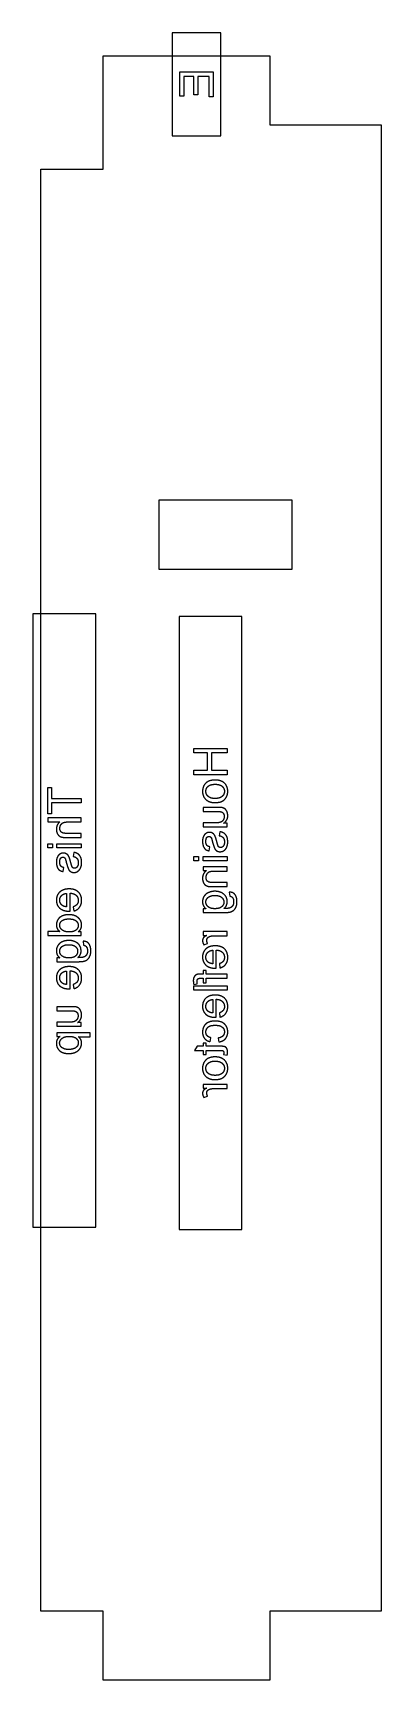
# Model space of a CAD drawing. Header units: millimetres. Extents: x -351 to -320, y 0 to 148.
import ezdxf

# ---------------------------------------------------------------- set-up
doc = ezdxf.new("R2010")
doc.units = ezdxf.units.MM
doc.layers.get('0').update_dxf_attribs({"linetype": 'CONTINUOUS'})

msp = doc.modelspace()

# ---------------------------------------------------------------- linework, layer by layer
for p, q in [((-346.61, 77.61), (-349.61, 77.61)), ((-349.61, 77.61), (-349.61, 77.24)), ((-349.61, 77.24), (-348.53, 77.24)), ((-347.8, 77.24), (-346.61, 77.24)), ((-346.61, 77.24), (-346.61, 77.61)), ((-334.29, 78.55), (-335.63, 78.55)), ((-335.63, 78.55), (-335.63, 78.18)), ((-335.63, 78.18), (-334.43, 78.18)), ((-334.47, 77.16), (-335.63, 77.16)), ((-335.63, 77.16), (-335.63, 76.79)), ((-333.46, 77.12), (-333.78, 77.12)), ((-333.46, 76.79), (-333.46, 77.12)), ((-346.61, 76.21), (-347.99, 76.21)), ((-347.99, 75.84), (-346.61, 75.84)), ((-346.61, 75.84), (-346.61, 76.21)), ((-335.63, 76.79), (-333.46, 76.79)), ((-334.11, 76.36), (-334.17, 76)), ((-347.26, 74.5), (-347.32, 74.13)), ((-335.07, 74.64), (-335.02, 75)), ((-348.22, 72.78), (-348.17, 73.14)), ((-333.46, 73.19), (-335.63, 73.19)), ((-335.63, 73.19), (-335.63, 72.86)), ((-335.63, 72.86), (-335.32, 72.86)), ((-334.65, 72.82), (-333.46, 72.82)), ((-333.46, 72.82), (-333.46, 73.19)), ((-334.8, 71.42), (-333.46, 71.42)), ((-333.46, 71.79), (-334.78, 71.79)), ((-333.46, 71.42), (-333.46, 71.79)), ((-347.91, 70.81), (-347.91, 69.6)), ((-347.6, 69.21), (-347.6, 70.83)), ((-333.28, 70.92), (-333.23, 70.57)), ((-347.31, 69.6), (-347.26, 69.22)), ((-335.37, 69.42), (-335.63, 69.42)), ((-335.63, 69.42), (-335.63, 69.08)), ((-335.63, 69.08), (-333.75, 69.08)), ((-348.53, 67.38), (-349.61, 67.38)), ((-349.61, 67.38), (-349.61, 67.01)), ((-349.61, 67.01), (-346.61, 67.01)), ((-346.61, 67.35), (-346.88, 67.35)), ((-346.61, 67.01), (-346.61, 67.35)), ((-333.46, 67.37), (-335.63, 67.37)), ((-335.63, 67.37), (-335.63, 67.03)), ((-335.63, 67.03), (-335.3, 67.03)), ((-334.6, 67), (-333.46, 67)), ((-333.46, 67), (-333.46, 67.37)), ((-346.43, 66.5), (-346.38, 66.14)), ((-335.56, 66.18), (-335.22, 66.31)), ((-334.76, 65.69), (-334.76, 64.47)), ((-334.45, 64.09), (-334.45, 65.71)), ((-348.52, 65), (-348.78, 65)), ((-348.78, 65), (-348.78, 64.66)), ((-348.78, 64.66), (-346.91, 64.66)), ((-347.91, 63.82), (-347.91, 62.61)), ((-347.6, 62.22), (-347.6, 63.84)), ((-335.35, 63.87), (-335.63, 63.87)), ((-335.63, 63.87), (-335.63, 63.55)), ((-335.35, 63.55), (-335.35, 63.87)), ((-334.16, 64.48), (-334.11, 64.1)), ((-347.31, 62.61), (-347.26, 62.23)), ((-336.47, 62.6), (-336.15, 62.66)), ((-335.63, 63.55), (-335.86, 63.55)), ((-335.83, 63.18), (-335.63, 63.18)), ((-335.63, 63.18), (-335.63, 62.76)), ((-335.63, 62.76), (-335.35, 62.76)), ((-333.46, 63.55), (-335.35, 63.55)), ((-335.35, 62.76), (-335.35, 63.18)), ((-335.35, 63.18), (-333.46, 63.18)), ((-333.46, 63.18), (-333.46, 63.55)), ((-334.76, 61.26), (-334.76, 60.05)), ((-334.45, 59.66), (-334.45, 61.28)), ((-347.44, 60.61), (-348.78, 60.61)), ((-348.78, 60.61), (-348.78, 60.24)), ((-348.78, 60.24), (-347.58, 60.24)), ((-334.16, 60.05), (-334.11, 59.67)), ((-347.62, 59.22), (-348.78, 59.22)), ((-348.78, 59.22), (-348.78, 58.85)), ((-348.78, 58.85), (-346.61, 58.85)), ((-345.78, 58.27), (-348.78, 58.27)), ((-348.78, 58.27), (-348.78, 57.94)), ((-348.78, 57.94), (-348.5, 57.94)), ((-346.61, 59.18), (-346.93, 59.18)), ((-346.84, 57.9), (-345.78, 57.9)), ((-346.61, 58.85), (-346.61, 59.18)), ((-345.78, 57.9), (-345.78, 58.27)), ((-334.99, 57.46), (-334.94, 57.82)), ((-336.17, 57.05), (-336.39, 56.68)), ((-336.39, 56.68), (-335.63, 56.68)), ((-335.63, 57.05), (-336.17, 57.05)), ((-335.35, 57.32), (-335.63, 57.32)), ((-335.63, 57.32), (-335.63, 57.05)), ((-335.63, 56.68), (-335.63, 56.31)), ((-335.35, 57.05), (-335.35, 57.32)), ((-334.1, 57.05), (-335.35, 57.05)), ((-335.35, 56.31), (-335.35, 56.68)), ((-335.35, 56.68), (-334.08, 56.68)), ((-334.26, 57.79), (-334.21, 57.43)), ((-335.63, 56.31), (-335.35, 56.31)), ((-333.79, 56.31), (-333.46, 56.26)), ((-333.46, 53.62), (-335.63, 53.62)), ((-335.63, 53.62), (-335.63, 53.29)), ((-333.46, 53.25), (-333.46, 53.62)), ((-335.63, 53.29), (-335.3, 53.29)), ((-335.56, 52.44), (-335.22, 52.57)), ((-334.6, 53.25), (-333.46, 53.25))]:
    msp.add_line(p, q)
for points in [[(-334.03, 139.01), (-334.03, 148.26), (-338.41, 148.26), (-338.41, 139.01)], [(-344.62, 6.2), (-350.24, 6.2), (-350.24, 136), (-344.62, 136), (-344.62, 146.2), (-329.62, 146.2), (-329.62, 140), (-319.62, 140), (-319.62, 6.2), (-329.62, 6.2), (-329.62, 0), (-344.62, 0)], [(-337.72, 144.75), (-334.72, 144.75), (-334.72, 142.51), (-335.08, 142.51), (-335.08, 144.35), (-336.1, 144.35), (-336.1, 142.69), (-336.45, 142.69), (-336.45, 144.35), (-337.37, 144.35), (-337.37, 142.58), (-337.72, 142.58)], [(-327.62, 106.2), (-339.62, 106.2), (-339.62, 100), (-327.62, 100)], [(-345.28, 40.77), (-345.28, 95.97), (-350.94, 95.97), (-350.94, 40.77)], [(-332.13, 40.54), (-332.13, 95.74), (-337.79, 95.74), (-337.79, 40.54)], [(-336.46, 83.84), (-333.46, 83.84), (-333.46, 83.45), (-334.87, 83.45), (-334.87, 81.89), (-333.46, 81.89), (-333.46, 81.49), (-336.46, 81.49), (-336.46, 81.89), (-335.23, 81.89), (-335.23, 83.45), (-336.46, 83.45)], [(-349.26, 79.36), (-346.61, 79.36), (-346.61, 78.97), (-349.26, 78.97), (-349.26, 77.97), (-349.61, 77.97), (-349.61, 80.35), (-349.26, 80.35)], [(-349.61, 75.28), (-349.19, 75.28), (-349.19, 74.91), (-349.61, 74.91)], [(-348.78, 75.28), (-346.61, 75.28), (-346.61, 74.91), (-348.78, 74.91)], [(-336.46, 74.12), (-336.04, 74.12), (-336.04, 73.75), (-336.46, 73.75)], [(-335.63, 74.12), (-333.46, 74.12), (-333.46, 73.75), (-335.63, 73.75)], [(-336.46, 62.48), (-333.46, 62.48), (-333.46, 62.11), (-336.46, 62.11)]]:
    msp.add_lwpolyline(points, close=True)
for points in [[(-335.44, 80.68), (-335.68, 80.4), (-335.68, 79.99)], [(-334.55, 81.01), (-335.15, 81.01), (-335.44, 80.68)], [(-335.38, 79.99), (-335.38, 80.27), (-335.17, 80.45)], [(-335.17, 80.45), (-334.96, 80.63), (-334.55, 80.63)], [(-333.7, 80.73), (-334, 81.01), (-334.55, 81.01)], [(-334.55, 80.63), (-334.13, 80.63), (-333.92, 80.45)], [(-333.92, 80.45), (-333.71, 80.27), (-333.71, 79.99)], [(-333.41, 79.99), (-333.41, 80.45), (-333.7, 80.73)], [(-335.68, 79.99), (-335.68, 79.55), (-335.39, 79.26)], [(-335.39, 79.26), (-335.09, 78.98), (-334.58, 78.98)], [(-335.17, 79.54), (-335.38, 79.72), (-335.38, 79.99)], [(-334.56, 79.35), (-334.96, 79.35), (-335.17, 79.54)], [(-334.58, 78.98), (-334.16, 78.98), (-333.92, 79.1)], [(-333.92, 79.54), (-334.13, 79.35), (-334.56, 79.35)], [(-333.71, 79.99), (-333.71, 79.72), (-333.92, 79.54)], [(-333.92, 79.1), (-333.68, 79.23), (-333.54, 79.47)], [(-333.54, 79.47), (-333.41, 79.71), (-333.41, 79.99)], [(-348.53, 77.24), (-348.83, 76.99), (-348.83, 76.59)], [(-348.43, 76.98), (-348.35, 77.12), (-348.2, 77.18)], [(-348.2, 77.18), (-348.06, 77.24), (-347.8, 77.24)], [(-334.04, 77.22), (-334.19, 77.16), (-334.47, 77.16)], [(-334.43, 78.18), (-334.14, 78.18), (-334.04, 78.16)], [(-333.94, 78.53), (-334.05, 78.55), (-334.29, 78.55)], [(-334.04, 78.16), (-333.89, 78.13), (-333.81, 78.01)], [(-333.81, 77.43), (-333.9, 77.28), (-334.04, 77.22)], [(-333.67, 78.42), (-333.78, 78.5), (-333.94, 78.53)], [(-333.81, 78.01), (-333.73, 77.9), (-333.73, 77.74)], [(-333.73, 77.74), (-333.73, 77.57), (-333.81, 77.43)], [(-333.78, 77.12), (-333.41, 77.37), (-333.41, 77.81)], [(-333.48, 78.17), (-333.56, 78.34), (-333.67, 78.42)], [(-333.41, 77.81), (-333.41, 78), (-333.48, 78.17)], [(-348.83, 76.59), (-348.83, 76.35), (-348.74, 76.17)], [(-348.74, 76.17), (-348.64, 76), (-348.47, 75.92)], [(-348.52, 76.67), (-348.52, 76.83), (-348.43, 76.98)], [(-348.39, 76.33), (-348.52, 76.45), (-348.52, 76.67)], [(-348.47, 75.92), (-348.31, 75.84), (-347.99, 75.84)], [(-347.99, 76.21), (-348.26, 76.21), (-348.39, 76.33)], [(-335.64, 75.82), (-335.68, 75.67), (-335.68, 75.5)], [(-335.53, 76.05), (-335.59, 75.97), (-335.64, 75.82)], [(-335.33, 76.23), (-335.45, 76.17), (-335.53, 76.05)], [(-335.38, 75.47), (-335.38, 75.73), (-335.3, 75.84)], [(-335.06, 76.3), (-335.2, 76.3), (-335.33, 76.23)], [(-335.3, 75.84), (-335.21, 75.94), (-335.1, 75.94)], [(-335.1, 75.94), (-335.03, 75.94), (-334.97, 75.9)], [(-334.76, 76.22), (-334.9, 76.3), (-335.06, 76.3)], [(-334.97, 75.9), (-334.91, 75.85), (-334.87, 75.76)], [(-334.87, 75.76), (-334.85, 75.7), (-334.78, 75.43)], [(-334.56, 75.98), (-334.63, 76.14), (-334.76, 76.22)], [(-334.38, 75.42), (-334.48, 75.82), (-334.56, 75.98)], [(-334.17, 76), (-333.95, 75.97), (-333.83, 75.83)], [(-333.59, 76.08), (-333.76, 76.3), (-334.11, 76.36)], [(-333.83, 75.83), (-333.71, 75.69), (-333.71, 75.43)], [(-333.41, 75.43), (-333.41, 75.86), (-333.59, 76.08)], [(-348.68, 74.19), (-348.74, 74.1), (-348.79, 73.96)], [(-348.48, 74.37), (-348.6, 74.3), (-348.68, 74.19)], [(-348.21, 74.44), (-348.35, 74.44), (-348.48, 74.37)], [(-347.92, 74.36), (-348.05, 74.44), (-348.21, 74.44)], [(-347.71, 74.12), (-347.78, 74.28), (-347.92, 74.36)], [(-347.32, 74.13), (-347.1, 74.1), (-346.98, 73.96)], [(-346.74, 74.22), (-346.91, 74.44), (-347.26, 74.5)], [(-346.56, 73.57), (-346.56, 73.99), (-346.74, 74.22)], [(-335.68, 75.5), (-335.68, 75.24), (-335.61, 75.05)], [(-335.61, 75.05), (-335.53, 74.86), (-335.41, 74.76)], [(-335.41, 74.76), (-335.28, 74.67), (-335.07, 74.64)], [(-335.29, 75.14), (-335.38, 75.26), (-335.38, 75.47)], [(-335.02, 75), (-335.19, 75.02), (-335.29, 75.14)], [(-334.78, 75.43), (-334.67, 75.04), (-334.61, 74.89)], [(-334.61, 74.89), (-334.54, 74.73), (-334.41, 74.64)], [(-334.41, 74.64), (-334.29, 74.56), (-334.1, 74.56)], [(-334.26, 75.04), (-334.3, 75.12), (-334.38, 75.42)], [(-334.06, 74.93), (-334.18, 74.93), (-334.26, 75.04)], [(-334.1, 74.56), (-333.91, 74.56), (-333.75, 74.66)], [(-333.82, 75.06), (-333.92, 74.93), (-334.06, 74.93)], [(-333.71, 75.43), (-333.71, 75.18), (-333.82, 75.06)], [(-333.75, 74.66), (-333.59, 74.77), (-333.5, 74.97)], [(-333.5, 74.97), (-333.41, 75.18), (-333.41, 75.43)], [(-348.79, 73.96), (-348.83, 73.81), (-348.83, 73.64)], [(-348.83, 73.64), (-348.83, 73.38), (-348.76, 73.19)], [(-348.76, 73.19), (-348.69, 72.99), (-348.56, 72.9)], [(-348.56, 72.9), (-348.43, 72.81), (-348.22, 72.78)], [(-348.53, 73.61), (-348.53, 73.86), (-348.45, 73.97)], [(-348.44, 73.28), (-348.53, 73.4), (-348.53, 73.61)], [(-348.45, 73.97), (-348.36, 74.08), (-348.25, 74.08)], [(-348.17, 73.14), (-348.34, 73.16), (-348.44, 73.28)], [(-348.25, 74.08), (-348.18, 74.08), (-348.12, 74.04)], [(-348.12, 74.04), (-348.06, 73.99), (-348.02, 73.89)], [(-348.02, 73.89), (-348, 73.84), (-347.93, 73.57)], [(-347.93, 73.57), (-347.82, 73.18), (-347.76, 73.02)], [(-347.76, 73.02), (-347.69, 72.87), (-347.56, 72.78)], [(-347.53, 73.56), (-347.63, 73.96), (-347.71, 74.12)], [(-347.56, 72.78), (-347.44, 72.69), (-347.25, 72.69)], [(-347.41, 73.18), (-347.46, 73.26), (-347.53, 73.56)], [(-347.21, 73.07), (-347.34, 73.07), (-347.41, 73.18)], [(-347.25, 72.69), (-347.06, 72.69), (-346.9, 72.8)], [(-346.97, 73.19), (-347.07, 73.07), (-347.21, 73.07)], [(-346.98, 73.96), (-346.86, 73.82), (-346.86, 73.57)], [(-346.86, 73.57), (-346.86, 73.32), (-346.97, 73.19)], [(-346.9, 72.8), (-346.74, 72.91), (-346.65, 73.11)], [(-346.65, 73.11), (-346.56, 73.31), (-346.56, 73.57)], [(-335.32, 72.86), (-335.68, 72.62), (-335.68, 72.16)], [(-335.36, 72.24), (-335.36, 72.48), (-335.21, 72.65)], [(-335.21, 72.65), (-335.06, 72.82), (-334.65, 72.82)], [(-347.68, 71.21), (-348.23, 71.21), (-348.53, 70.93)], [(-346.86, 70.93), (-347.15, 71.21), (-347.68, 71.21)], [(-335.68, 72.16), (-335.68, 71.97), (-335.61, 71.8)], [(-335.61, 71.8), (-335.54, 71.64), (-335.43, 71.56)], [(-335.43, 71.56), (-335.31, 71.47), (-335.15, 71.44)], [(-335.3, 71.98), (-335.36, 72.09), (-335.36, 72.24)], [(-335.12, 71.83), (-335.23, 71.88), (-335.3, 71.98)], [(-335.15, 71.44), (-335.05, 71.42), (-334.8, 71.42)], [(-334.78, 71.79), (-335.01, 71.79), (-335.12, 71.83)], [(-348.53, 70.93), (-348.83, 70.65), (-348.83, 70.2)], [(-348.83, 70.2), (-348.83, 69.76), (-348.54, 69.49)], [(-348.53, 70.19), (-348.53, 70.45), (-348.36, 70.62)], [(-348.32, 69.74), (-348.53, 69.91), (-348.53, 70.19)], [(-348.36, 70.62), (-348.19, 70.79), (-347.91, 70.81)], [(-347.91, 69.6), (-348.18, 69.62), (-348.32, 69.74)], [(-347.6, 70.83), (-347.24, 70.81), (-347.05, 70.63)], [(-346.97, 69.83), (-347.08, 69.69), (-347.31, 69.6)], [(-347.05, 70.63), (-346.86, 70.45), (-346.86, 70.18)], [(-346.86, 70.18), (-346.86, 69.97), (-346.97, 69.83)], [(-346.56, 70.18), (-346.56, 70.66), (-346.86, 70.93)], [(-346.75, 69.56), (-346.56, 69.8), (-346.56, 70.18)], [(-335.54, 70.56), (-335.68, 70.34), (-335.68, 70.06)], [(-335.68, 70.06), (-335.68, 69.67), (-335.37, 69.42)], [(-335.13, 70.88), (-335.4, 70.77), (-335.54, 70.56)], [(-335.38, 70.03), (-335.38, 70.28), (-335.18, 70.45)], [(-335.17, 69.6), (-335.38, 69.78), (-335.38, 70.03)], [(-335.18, 70.45), (-334.98, 70.62), (-334.59, 70.62)], [(-334.56, 71), (-334.87, 71), (-335.13, 70.88)], [(-334.59, 70.62), (-334.16, 70.62), (-333.96, 70.45)], [(-333.78, 70.75), (-334.11, 71), (-334.56, 71)], [(-333.96, 70.45), (-333.76, 70.28), (-333.76, 70.02)], [(-333.76, 70.02), (-333.76, 69.77), (-333.96, 69.6)], [(-333.46, 70.06), (-333.46, 70.51), (-333.78, 70.75)], [(-333.74, 69.46), (-333.46, 69.7), (-333.46, 70.06)], [(-332.75, 70.69), (-332.93, 70.93), (-333.28, 70.92)], [(-333.23, 70.57), (-333.06, 70.54), (-332.99, 70.44)], [(-332.99, 70.44), (-332.88, 70.3), (-332.88, 70.07)], [(-332.88, 70.07), (-332.88, 69.81), (-332.99, 69.67)], [(-332.58, 70.06), (-332.58, 70.45), (-332.75, 70.69)], [(-332.7, 69.51), (-332.58, 69.74), (-332.58, 70.06)], [(-348.69, 68.46), (-348.83, 68.24), (-348.83, 67.97)], [(-348.29, 68.78), (-348.55, 68.68), (-348.69, 68.46)], [(-348.54, 69.49), (-348.24, 69.21), (-347.7, 69.21)], [(-348.53, 67.94), (-348.53, 68.19), (-348.33, 68.35)], [(-348.33, 68.35), (-348.13, 68.51), (-347.7, 68.51)], [(-347.7, 68.89), (-348.02, 68.89), (-348.29, 68.78)], [(-347.7, 69.21), (-347.67, 69.21), (-347.6, 69.21)], [(-347.1, 68.77), (-347.36, 68.89), (-347.7, 68.89)], [(-347.7, 68.51), (-347.28, 68.51), (-347.07, 68.34)], [(-347.26, 69.22), (-346.93, 69.31), (-346.75, 69.56)], [(-346.7, 68.44), (-346.85, 68.65), (-347.1, 68.77)], [(-347.07, 68.34), (-346.86, 68.16), (-346.86, 67.92)], [(-346.56, 67.96), (-346.56, 68.22), (-346.7, 68.44)], [(-334.57, 69.43), (-334.97, 69.43), (-335.17, 69.6)], [(-333.96, 69.6), (-334.16, 69.43), (-334.57, 69.43)], [(-333.75, 69.08), (-333.25, 69.08), (-333.04, 69.19)], [(-333.27, 69.48), (-333.38, 69.45), (-333.74, 69.46)], [(-332.99, 69.67), (-333.09, 69.53), (-333.27, 69.48)], [(-333.04, 69.19), (-332.82, 69.29), (-332.7, 69.51)], [(-348.83, 67.97), (-348.83, 67.78), (-348.75, 67.62)], [(-348.75, 67.62), (-348.67, 67.47), (-348.53, 67.38)], [(-348.32, 67.52), (-348.53, 67.69), (-348.53, 67.94)], [(-347.66, 67.34), (-348.11, 67.34), (-348.32, 67.52)], [(-347.06, 67.51), (-347.26, 67.34), (-347.66, 67.34)], [(-346.86, 67.92), (-346.86, 67.68), (-347.06, 67.51)], [(-346.88, 67.35), (-346.56, 67.56), (-346.56, 67.96)], [(-335.61, 66.8), (-335.68, 66.69), (-335.68, 66.56)], [(-335.3, 67.03), (-335.53, 66.91), (-335.61, 66.8)], [(-335.3, 66.58), (-335.3, 66.7), (-335.23, 66.8)], [(-335.23, 66.8), (-335.16, 66.89), (-335.03, 66.94)], [(-335.03, 66.94), (-334.83, 67), (-334.6, 67)], [(-348.69, 66.13), (-348.83, 65.92), (-348.83, 65.63)], [(-348.83, 65.63), (-348.83, 65.24), (-348.52, 65)], [(-348.28, 66.46), (-348.55, 66.35), (-348.69, 66.13)], [(-348.53, 65.6), (-348.53, 65.85), (-348.33, 66.02)], [(-348.33, 65.18), (-348.53, 65.35), (-348.53, 65.6)], [(-348.33, 66.02), (-348.13, 66.19), (-347.74, 66.19)], [(-347.71, 66.57), (-348.02, 66.57), (-348.28, 66.46)], [(-347.74, 66.19), (-347.31, 66.19), (-347.11, 66.02)], [(-346.93, 66.33), (-347.26, 66.57), (-347.71, 66.57)], [(-347.11, 66.02), (-346.92, 65.85), (-346.92, 65.6)], [(-346.92, 65.6), (-346.92, 65.34), (-347.11, 65.17)], [(-346.61, 65.63), (-346.61, 66.08), (-346.93, 66.33)], [(-346.9, 65.03), (-346.61, 65.27), (-346.61, 65.63)], [(-345.9, 66.27), (-346.08, 66.51), (-346.43, 66.5)], [(-346.14, 65.24), (-346.24, 65.11), (-346.42, 65.06)], [(-346.38, 66.14), (-346.21, 66.12), (-346.14, 66.01)], [(-346.14, 66.01), (-346.03, 65.88), (-346.03, 65.64)], [(-346.03, 65.64), (-346.03, 65.38), (-346.14, 65.24)], [(-345.73, 65.64), (-345.73, 66.03), (-345.9, 66.27)], [(-345.85, 65.09), (-345.73, 65.31), (-345.73, 65.64)], [(-335.68, 66.56), (-335.68, 66.38), (-335.56, 66.18)], [(-335.38, 65.81), (-335.68, 65.52), (-335.68, 65.07)], [(-334.53, 66.09), (-335.08, 66.09), (-335.38, 65.81)], [(-335.38, 65.07), (-335.38, 65.32), (-335.21, 65.5)], [(-335.22, 66.31), (-335.3, 66.45), (-335.3, 66.58)], [(-335.21, 65.5), (-335.04, 65.67), (-334.76, 65.69)], [(-333.7, 65.81), (-334, 66.09), (-334.53, 66.09)], [(-334.45, 65.71), (-334.09, 65.69), (-333.9, 65.51)], [(-333.9, 65.51), (-333.71, 65.32), (-333.71, 65.05)], [(-333.41, 65.05), (-333.41, 65.53), (-333.7, 65.81)], [(-348.53, 63.94), (-348.83, 63.66), (-348.83, 63.21)], [(-347.68, 64.22), (-348.23, 64.22), (-348.53, 63.94)], [(-348.36, 63.63), (-348.19, 63.8), (-347.91, 63.82)], [(-347.72, 65), (-348.12, 65), (-348.33, 65.18)], [(-347.11, 65.17), (-347.31, 65), (-347.72, 65)], [(-346.86, 63.94), (-347.15, 64.22), (-347.68, 64.22)], [(-347.6, 63.84), (-347.24, 63.82), (-347.05, 63.64)], [(-346.91, 64.66), (-346.4, 64.66), (-346.19, 64.76)], [(-346.42, 65.06), (-346.53, 65.03), (-346.9, 65.03)], [(-346.56, 63.19), (-346.56, 63.66), (-346.86, 63.94)], [(-346.19, 64.76), (-345.97, 64.86), (-345.85, 65.09)], [(-335.68, 65.07), (-335.68, 64.64), (-335.39, 64.36)], [(-335.39, 64.36), (-335.09, 64.08), (-334.55, 64.08)], [(-335.17, 64.61), (-335.38, 64.79), (-335.38, 65.07)], [(-334.76, 64.47), (-335.03, 64.5), (-335.17, 64.61)], [(-334.55, 64.08), (-334.52, 64.08), (-334.45, 64.09)], [(-333.82, 64.7), (-333.93, 64.56), (-334.16, 64.48)], [(-334.11, 64.1), (-333.78, 64.19), (-333.59, 64.43)], [(-333.71, 65.05), (-333.71, 64.85), (-333.82, 64.7)], [(-333.59, 64.43), (-333.41, 64.67), (-333.41, 65.05)], [(-348.83, 63.21), (-348.83, 62.77), (-348.54, 62.49)], [(-348.54, 62.49), (-348.24, 62.22), (-347.7, 62.22)], [(-348.53, 63.2), (-348.53, 63.46), (-348.36, 63.63)], [(-348.32, 62.75), (-348.53, 62.92), (-348.53, 63.2)], [(-347.91, 62.61), (-348.18, 62.63), (-348.32, 62.75)], [(-346.97, 62.84), (-347.08, 62.69), (-347.31, 62.61)], [(-347.26, 62.23), (-346.93, 62.32), (-346.75, 62.56)], [(-347.05, 63.64), (-346.86, 63.46), (-346.86, 63.18)], [(-346.86, 63.18), (-346.86, 62.98), (-346.97, 62.84)], [(-346.75, 62.56), (-346.56, 62.81), (-346.56, 63.19)], [(-336.42, 63.32), (-336.51, 63.19), (-336.51, 62.94)], [(-336.51, 62.94), (-336.51, 62.79), (-336.47, 62.6)], [(-336.19, 63.51), (-336.33, 63.45), (-336.42, 63.32)], [(-335.86, 63.55), (-336.08, 63.55), (-336.19, 63.51)], [(-336.17, 62.87), (-336.17, 63.04), (-336.1, 63.11)], [(-336.15, 62.66), (-336.17, 62.77), (-336.17, 62.87)], [(-336.1, 63.11), (-336.03, 63.18), (-335.83, 63.18)], [(-347.7, 62.22), (-347.67, 62.22), (-347.6, 62.22)], [(-335.38, 61.38), (-335.68, 61.1), (-335.68, 60.65)], [(-334.53, 61.66), (-335.08, 61.66), (-335.38, 61.38)], [(-335.38, 60.64), (-335.38, 60.9), (-335.21, 61.07)], [(-335.21, 61.07), (-335.04, 61.24), (-334.76, 61.26)], [(-333.7, 61.38), (-334, 61.66), (-334.53, 61.66)], [(-334.45, 61.28), (-334.09, 61.26), (-333.9, 61.08)], [(-333.9, 61.08), (-333.71, 60.9), (-333.71, 60.62)], [(-333.41, 60.63), (-333.41, 61.1), (-333.7, 61.38)], [(-347.58, 60.24), (-347.29, 60.24), (-347.19, 60.22)], [(-347.09, 60.59), (-347.2, 60.61), (-347.44, 60.61)], [(-347.19, 60.22), (-347.04, 60.19), (-346.96, 60.07)], [(-346.96, 59.48), (-347.05, 59.34), (-347.19, 59.28)], [(-346.82, 60.48), (-346.93, 60.56), (-347.09, 60.59)], [(-346.96, 60.07), (-346.88, 59.96), (-346.88, 59.8)], [(-346.88, 59.8), (-346.88, 59.63), (-346.96, 59.48)], [(-346.93, 59.18), (-346.56, 59.43), (-346.56, 59.87)], [(-346.64, 60.23), (-346.71, 60.39), (-346.82, 60.48)], [(-346.56, 59.87), (-346.56, 60.06), (-346.64, 60.23)], [(-335.68, 60.65), (-335.68, 60.21), (-335.39, 59.93)], [(-335.39, 59.93), (-335.09, 59.66), (-334.55, 59.66)], [(-335.17, 60.19), (-335.38, 60.36), (-335.38, 60.64)], [(-334.76, 60.05), (-335.03, 60.07), (-335.17, 60.19)], [(-334.54, 59.32), (-334.89, 59.32), (-335.15, 59.2)], [(-334.55, 59.66), (-334.52, 59.66), (-334.45, 59.66)], [(-333.7, 59.05), (-333.99, 59.32), (-334.54, 59.32)], [(-333.82, 60.28), (-333.93, 60.14), (-334.16, 60.05)], [(-334.11, 59.67), (-333.78, 59.76), (-333.59, 60)], [(-333.71, 60.62), (-333.71, 60.42), (-333.82, 60.28)], [(-333.59, 60), (-333.41, 60.25), (-333.41, 60.63)], [(-348.5, 57.94), (-348.67, 57.82), (-348.75, 57.67)], [(-348.32, 57.76), (-348.1, 57.94), (-347.68, 57.94)], [(-347.68, 57.94), (-347.27, 57.94), (-347.06, 57.77)], [(-347.19, 59.28), (-347.34, 59.22), (-347.62, 59.22)], [(-346.64, 57.66), (-346.72, 57.81), (-346.84, 57.9)], [(-335.55, 58.85), (-335.68, 58.61), (-335.68, 58.33)], [(-335.68, 58.33), (-335.68, 57.98), (-335.5, 57.75)], [(-335.15, 59.2), (-335.42, 59.09), (-335.55, 58.85)], [(-335.38, 58.32), (-335.38, 58.59), (-335.18, 58.77)], [(-335.27, 58), (-335.38, 58.13), (-335.38, 58.32)], [(-334.94, 57.82), (-335.16, 57.87), (-335.27, 58)], [(-335.18, 58.77), (-334.98, 58.94), (-334.55, 58.94)], [(-334.55, 58.94), (-334.11, 58.94), (-333.91, 58.77)], [(-333.85, 57.97), (-333.98, 57.83), (-334.26, 57.79)], [(-333.91, 58.77), (-333.71, 58.61), (-333.71, 58.34)], [(-333.71, 58.34), (-333.71, 58.12), (-333.85, 57.97)], [(-333.41, 58.33), (-333.41, 58.78), (-333.7, 59.05)], [(-333.62, 57.73), (-333.41, 57.98), (-333.41, 58.33)], [(-348.75, 57.67), (-348.83, 57.52), (-348.83, 57.31)], [(-348.83, 57.31), (-348.83, 57.03), (-348.69, 56.82)], [(-348.69, 56.82), (-348.55, 56.6), (-348.29, 56.49)], [(-348.54, 57.34), (-348.54, 57.58), (-348.32, 57.76)], [(-348.34, 56.93), (-348.54, 57.1), (-348.54, 57.34)], [(-347.72, 56.76), (-348.13, 56.76), (-348.34, 56.93)], [(-348.29, 56.49), (-348.02, 56.39), (-347.71, 56.39)], [(-347.07, 56.94), (-347.28, 56.76), (-347.72, 56.76)], [(-347.71, 56.39), (-347.38, 56.39), (-347.11, 56.51)], [(-347.11, 56.51), (-346.85, 56.63), (-346.7, 56.85)], [(-346.86, 57.36), (-346.86, 57.11), (-347.07, 56.94)], [(-347.06, 57.77), (-346.86, 57.6), (-346.86, 57.36)], [(-346.7, 56.85), (-346.56, 57.08), (-346.56, 57.33)], [(-346.56, 57.33), (-346.56, 57.52), (-346.64, 57.66)], [(-335.5, 57.75), (-335.32, 57.53), (-334.99, 57.46)], [(-334.21, 57.43), (-333.83, 57.49), (-333.62, 57.73)], [(-333.66, 57), (-333.76, 57.05), (-334.1, 57.05)], [(-334.08, 56.68), (-333.92, 56.68), (-333.87, 56.66)], [(-333.87, 56.66), (-333.83, 56.64), (-333.8, 56.6)], [(-333.8, 56.6), (-333.77, 56.55), (-333.77, 56.47)], [(-333.77, 56.47), (-333.77, 56.41), (-333.79, 56.31)], [(-333.49, 56.84), (-333.56, 56.96), (-333.66, 57)], [(-333.43, 56.53), (-333.43, 56.73), (-333.49, 56.84)], [(-333.46, 56.26), (-333.43, 56.41), (-333.43, 56.53)], [(-335.44, 55.75), (-335.68, 55.47), (-335.68, 55.07)], [(-335.68, 55.07), (-335.68, 54.62), (-335.39, 54.33)], [(-334.55, 56.09), (-335.15, 56.09), (-335.44, 55.75)], [(-335.38, 55.07), (-335.38, 55.34), (-335.17, 55.52)], [(-335.17, 54.61), (-335.38, 54.79), (-335.38, 55.07)], [(-335.17, 55.52), (-334.96, 55.71), (-334.55, 55.71)], [(-333.7, 55.8), (-334, 56.09), (-334.55, 56.09)], [(-334.55, 55.71), (-334.13, 55.71), (-333.92, 55.52)], [(-333.92, 55.52), (-333.71, 55.34), (-333.71, 55.07)], [(-333.71, 55.07), (-333.71, 54.79), (-333.92, 54.61)], [(-333.41, 55.07), (-333.41, 55.52), (-333.7, 55.8)], [(-333.54, 54.54), (-333.41, 54.78), (-333.41, 55.07)], [(-335.39, 54.33), (-335.09, 54.05), (-334.58, 54.05)], [(-334.56, 54.43), (-334.96, 54.43), (-335.17, 54.61)], [(-334.58, 54.05), (-334.16, 54.05), (-333.92, 54.18)], [(-333.92, 54.61), (-334.13, 54.43), (-334.56, 54.43)], [(-333.92, 54.18), (-333.68, 54.3), (-333.54, 54.54)], [(-335.61, 53.06), (-335.68, 52.95), (-335.68, 52.82)], [(-335.68, 52.82), (-335.68, 52.63), (-335.56, 52.44)], [(-335.3, 53.29), (-335.53, 53.16), (-335.61, 53.06)], [(-335.3, 52.84), (-335.3, 52.96), (-335.23, 53.05)], [(-335.22, 52.57), (-335.3, 52.7), (-335.3, 52.84)], [(-335.23, 53.05), (-335.16, 53.15), (-335.03, 53.19)], [(-335.03, 53.19), (-334.83, 53.25), (-334.6, 53.25)]]:
    msp.add_open_spline(points, degree=2)

doc.saveas('drawing.dxf')
